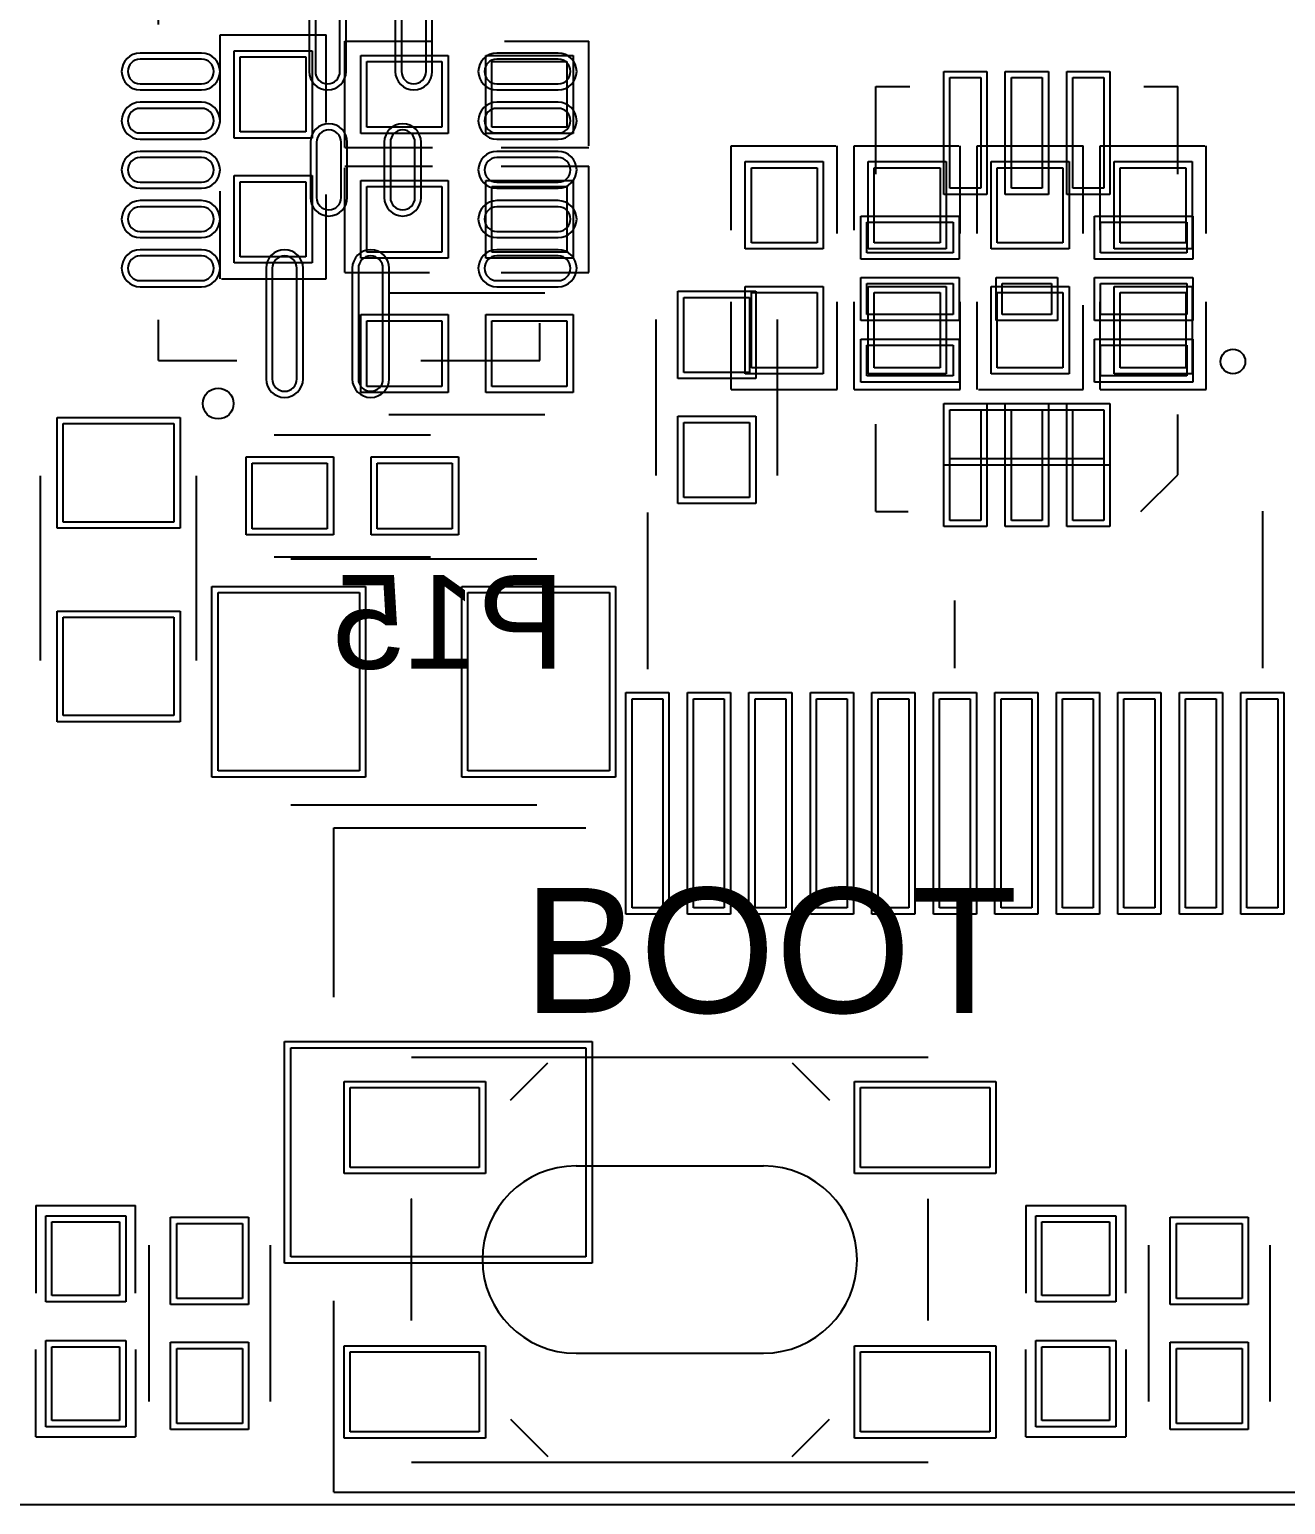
# Model space of a CAD drawing. Header units: inches. Extents: x -5 to 125, y -8 to 83.
# Drawn here: x 13.08 to 23.29, y 0 to 11.99 of the extents above; entities that cross this region are included whole.
import ezdxf

# ---------------------------------------------------------------- set-up
doc = ezdxf.new("R2010")
doc.units = ezdxf.units.IN
for name, color, linetype in [('Bottom Overlay', 54, 'Continuous'), ('Bottom Paste', 16, 'Continuous'), ('Bottom Solder', 6, 'Continuous'), ('Keep-Out Layer', 6, 'Continuous'), ('Top Overlay', 2, 'Continuous'), ('Top Paste', 8, 'Continuous'), ('Top Solder', 216, 'Continuous')]:
    doc.layers.add(name, color=color, linetype=linetype)
doc.styles.add('Arial', font='', dxfattribs={"height": 0.2})
doc.styles.get('Arial').set_extended_font_data('Arial')

# ---------------------------------------------------------------- blocks, each defined once
blk = doc.blocks.new('0603C_68')
at = {"layer": 'Top Overlay'}
for p, q in [((0.738, 0.635), (-0.762, 0.635)), ((0.738, -0.635), (-0.762, -0.635))]:
    blk.add_line(p, q, dxfattribs=at)
at = {"layer": 'Top Paste'}
for p, q in [((-1.187, -0.45), (-1.187, 0.45)), ((-1.187, 0.45), (-0.387, 0.45)), ((-0.387, 0.45), (-0.387, -0.45)), ((0.387, -0.45), (0.387, 0.45)), ((0.387, 0.45), (1.187, 0.45)), ((1.187, 0.45), (1.187, -0.45)), ((-0.387, -0.45), (-1.187, -0.45)), ((1.187, -0.45), (0.387, -0.45))]:
    blk.add_line(p, q, dxfattribs=at)
at = {"layer": 'Top Solder'}
for p, q in [((-1.237, -0.5), (-1.237, 0.5)), ((-1.237, 0.5), (-0.337, 0.5)), ((-0.337, 0.5), (-0.337, -0.5)), ((0.337, -0.5), (0.337, 0.5)), ((0.337, 0.5), (1.237, 0.5)), ((1.237, 0.5), (1.237, -0.5)), ((-0.337, -0.5), (-1.237, -0.5)), ((1.237, -0.5), (0.337, -0.5))]:
    blk.add_line(p, q, dxfattribs=at)
blk = doc.blocks.new('QFN_2_3_97')
at = {"layer": 'Top Overlay'}
for p, q in [((-0.928, 1.728), (-1.228, 1.428)), ((-0.927, 1.728), (-0.928, 1.728)), ((1.228, 1.728), (0.965, 1.728)), ((1.228, 1.728), (1.228, 1.016)), ((-1.228, 1.428), (-1.228, 0.94)), ((-1.228, -1.016), (-1.228, -1.728)), ((1.228, -1.016), (1.228, -1.728)), ((-0.95, -1.728), (-1.228, -1.728)), ((1.228, -1.728), (0.952, -1.728))]:
    blk.add_line(p, q, dxfattribs=at)
blk.add_circle((-1.676, 0.508), 0.1, dxfattribs=at)
at = {"layer": 'Top Paste'}
for p, q in [((-0.625, 0.9), (-0.625, 1.8)), ((-0.625, 1.8), (-0.375, 1.8)), ((-0.375, 1.8), (-0.375, 0.9)), ((-0.125, 0.9), (-0.125, 1.8)), ((-0.125, 1.8), (0.125, 1.8)), ((0.125, 1.8), (0.125, 0.9)), ((0.375, 0.9), (0.375, 1.8)), ((0.375, 1.8), (0.625, 1.8)), ((0.625, 1.8), (0.625, 0.9)), ((-0.625, 0.9), (-0.625, 1.3)), ((-0.625, 1.3), (0.625, 1.3)), ((0.625, 1.3), (0.625, 0.9)), ((-0.375, 0.9), (-0.625, 0.9)), ((0.625, 0.9), (-0.625, 0.9)), ((0.125, 0.9), (-0.125, 0.9)), ((0.625, 0.9), (0.375, 0.9)), ((-1.3, 0.375), (-1.3, 0.625)), ((-1.3, 0.625), (-0.6, 0.625)), ((-0.6, 0.625), (-0.6, 0.375)), ((0.6, 0.375), (0.6, 0.625)), ((0.6, 0.625), (1.3, 0.625)), ((1.3, 0.625), (1.3, 0.375)), ((-0.6, 0.375), (-1.3, 0.375)), ((1.3, 0.375), (0.6, 0.375)), ((-1.3, -0.125), (-1.3, 0.125)), ((-1.3, 0.125), (-0.6, 0.125)), ((-0.6, 0.125), (-0.6, -0.125)), ((-0.2, -0.125), (-0.2, 0.125)), ((-0.2, 0.125), (0.2, 0.125)), ((0.2, 0.125), (0.2, -0.125)), ((0.6, -0.125), (0.6, 0.125)), ((0.6, 0.125), (1.3, 0.125)), ((1.3, 0.125), (1.3, -0.125)), ((-0.6, -0.125), (-1.3, -0.125)), ((0.2, -0.125), (-0.2, -0.125)), ((1.3, -0.125), (0.6, -0.125)), ((-1.3, -0.625), (-1.3, -0.375)), ((-1.3, -0.375), (-0.6, -0.375)), ((-0.6, -0.375), (-0.6, -0.625)), ((0.6, -0.625), (0.6, -0.375)), ((0.6, -0.375), (1.3, -0.375)), ((1.3, -0.375), (1.3, -0.625)), ((-0.6, -0.625), (-1.3, -0.625)), ((1.3, -0.625), (0.6, -0.625)), ((-0.625, -1.8), (-0.625, -0.9)), ((-0.625, -0.9), (-0.375, -0.9)), ((-0.375, -0.9), (-0.375, -1.8)), ((-0.125, -1.8), (-0.125, -0.9)), ((-0.125, -0.9), (0.125, -0.9)), ((0.125, -0.9), (0.125, -1.8)), ((0.375, -1.8), (0.375, -0.9)), ((0.375, -0.9), (0.625, -0.9)), ((0.625, -0.9), (0.625, -1.8)), ((-0.375, -1.8), (-0.625, -1.8)), ((0.125, -1.8), (-0.125, -1.8)), ((0.625, -1.8), (0.375, -1.8))]:
    blk.add_line(p, q, dxfattribs=at)
at = {"layer": 'Top Solder'}
for p, q in [((-0.675, 0.85), (-0.675, 1.85)), ((-0.675, 1.85), (-0.325, 1.85)), ((-0.325, 1.85), (-0.325, 0.85)), ((-0.175, 0.85), (-0.175, 1.85)), ((-0.175, 1.85), (0.175, 1.85)), ((0.175, 1.85), (0.175, 0.85)), ((0.325, 0.85), (0.325, 1.85)), ((0.325, 1.85), (0.675, 1.85)), ((0.675, 1.85), (0.675, 0.85)), ((-0.675, 0.85), (-0.675, 1.35)), ((-0.675, 1.35), (0.675, 1.35)), ((0.675, 1.35), (0.675, 0.85)), ((-0.325, 0.85), (-0.675, 0.85)), ((0.675, 0.85), (-0.675, 0.85)), ((0.175, 0.85), (-0.175, 0.85)), ((0.675, 0.85), (0.325, 0.85)), ((-1.35, 0.325), (-1.35, 0.675)), ((-1.35, 0.675), (-0.55, 0.675)), ((-0.55, 0.675), (-0.55, 0.325)), ((0.55, 0.325), (0.55, 0.675)), ((0.55, 0.675), (1.35, 0.675)), ((1.35, 0.675), (1.35, 0.325)), ((-0.55, 0.325), (-1.35, 0.325)), ((1.35, 0.325), (0.55, 0.325)), ((-1.35, -0.175), (-1.35, 0.175)), ((-1.35, 0.175), (-0.55, 0.175)), ((-0.55, 0.175), (-0.55, -0.175)), ((-0.25, -0.175), (-0.25, 0.175)), ((-0.25, 0.175), (0.25, 0.175)), ((0.25, 0.175), (0.25, -0.175)), ((0.55, -0.175), (0.55, 0.175)), ((0.55, 0.175), (1.35, 0.175)), ((1.35, 0.175), (1.35, -0.175)), ((-0.55, -0.175), (-1.35, -0.175)), ((0.25, -0.175), (-0.25, -0.175)), ((1.35, -0.175), (0.55, -0.175)), ((-1.35, -0.675), (-1.35, -0.325)), ((-1.35, -0.325), (-0.55, -0.325)), ((-0.55, -0.325), (-0.55, -0.675)), ((0.55, -0.675), (0.55, -0.325)), ((0.55, -0.325), (1.35, -0.325)), ((1.35, -0.325), (1.35, -0.675)), ((-0.55, -0.675), (-1.35, -0.675)), ((1.35, -0.675), (0.55, -0.675)), ((-0.675, -1.85), (-0.675, -0.85)), ((-0.675, -0.85), (-0.325, -0.85)), ((-0.325, -0.85), (-0.325, -1.85)), ((-0.175, -1.85), (-0.175, -0.85)), ((-0.175, -0.85), (0.175, -0.85)), ((0.175, -0.85), (0.175, -1.85)), ((0.325, -1.85), (0.325, -0.85)), ((0.325, -0.85), (0.675, -0.85)), ((0.675, -0.85), (0.675, -1.85)), ((-0.325, -1.85), (-0.675, -1.85)), ((0.175, -1.85), (-0.175, -1.85)), ((0.675, -1.85), (0.325, -1.85))]:
    blk.add_line(p, q, dxfattribs=at)
blk = doc.blocks.new('QFN16P_MP8765_98')
at = {"layer": 'Top Overlay'}
for p, q in [((-1.55, 1.55), (-1.55, 0.914)), ((-1.55, 1.55), (-1.219, 1.55)), ((1.181, 1.55), (1.55, 1.55)), ((1.55, 1.55), (1.55, 0.559)), ((-1.55, -0.584), (-1.55, -1.55)), ((1.55, -0.94), (1.55, -1.55)), ((-1.55, -1.55), (-1.245, -1.55)), ((1.219, -1.55), (1.55, -1.55))]:
    blk.add_line(p, q, dxfattribs=at)
blk.add_circle((-1.9, 1.065), 0.125, dxfattribs=at)
at = {"layer": 'Top Paste'}
for p, q in [((-0.9, 1.7), (-0.9, 1.2)), ((-0.7, 1.2), (-0.7, 1.7)), ((-0.5, 1.7), (-0.5, 1.2)), ((-0.3, 1.2), (-0.3, 1.7)), ((-0.1, 1.7), (-0.1, 1.2)), ((0.1, 1.2), (0.1, 1.7)), ((0.3, 1.7), (0.3, 1.2)), ((0.5, 1.2), (0.5, 1.7)), ((0.7, 1.7), (0.7, 1.2)), ((0.9, 1.2), (0.9, 1.7)), ((-0.8, 0.625), (-1.7, 0.625)), ((-1.7, 0.425), (-0.8, 0.425)), ((0.225, 0.265), (-0.225, 0.265)), ((1.7, 0.275), (0.8, 0.275)), ((-0.225, 0.065), (0.225, 0.065)), ((0.8, 0.075), (1.7, 0.075)), ((-0.8, -0.075), (-1.7, -0.075)), ((-1.7, -0.275), (-0.8, -0.275)), ((0.225, -0.335), (-0.225, -0.335)), ((1.7, -0.425), (0.8, -0.425)), ((-0.225, -0.535), (0.225, -0.535)), ((0.8, -0.625), (1.7, -0.625)), ((-0.9, -1.2), (-0.9, -1.7)), ((-0.7, -1.7), (-0.7, -1.2)), ((-0.5, -1.2), (-0.5, -1.7)), ((-0.3, -1.7), (-0.3, -1.2)), ((-0.1, -1.2), (-0.1, -1.7)), ((0.1, -1.7), (0.1, -1.2)), ((0.3, -1.2), (0.3, -1.7)), ((0.5, -1.7), (0.5, -1.2)), ((0.7, -1.2), (0.7, -1.7)), ((0.9, -1.7), (0.9, -1.2))]:
    blk.add_line(p, q, dxfattribs=at)
for centre, start, end in [((-0.8, 1.7), 0, 180), ((-0.4, 1.7), 0, 180), ((0, 1.7), 0, 180), ((0.4, 1.7), 0, 180), ((0.8, 1.7), 0, 180), ((-0.8, 1.2), 180, 0), ((-0.4, 1.2), 180, 0), ((0, 1.2), 180, 0), ((0.4, 1.2), 180, 0), ((0.8, 1.2), 180, 0), ((-1.7, 0.525), 90, 270), ((-0.8, 0.525), 270, 90), ((-0.225, 0.165), 90, 270), ((0.225, 0.165), 270, 90), ((0.8, 0.175), 90, 270), ((1.7, 0.175), 270, 90), ((-1.7, -0.175), 90, 270), ((-0.8, -0.175), 270, 90), ((-0.225, -0.435), 90, 270), ((0.225, -0.435), 270, 90), ((0.8, -0.525), 90, 270), ((1.7, -0.525), 270, 90), ((-0.8, -1.2), 0, 180), ((-0.4, -1.2), 0, 180), ((0, -1.2), 0, 180), ((0.4, -1.2), 0, 180), ((0.8, -1.2), 0, 180), ((-0.8, -1.7), 180, 0), ((-0.4, -1.7), 180, 0), ((0, -1.7), 180, 0), ((0.4, -1.7), 180, 0), ((0.8, -1.7), 180, 0)]:
    blk.add_arc(centre, 0.1, start, end, dxfattribs=at)
at = {"layer": 'Top Solder'}
for p, q in [((-0.95, 1.7), (-0.95, 1.2)), ((-0.65, 1.2), (-0.65, 1.7)), ((-0.55, 1.7), (-0.55, 1.2)), ((-0.25, 1.2), (-0.25, 1.7)), ((-0.15, 1.7), (-0.15, 1.2)), ((0.15, 1.2), (0.15, 1.7)), ((0.25, 1.7), (0.25, 1.2)), ((0.55, 1.2), (0.55, 1.7)), ((0.65, 1.7), (0.65, 1.2)), ((0.95, 1.2), (0.95, 1.7)), ((-0.8, 0.675), (-1.7, 0.675)), ((-1.7, 0.375), (-0.8, 0.375)), ((0.225, 0.315), (-0.225, 0.315)), ((1.7, 0.325), (0.8, 0.325)), ((-0.225, 0.015), (0.225, 0.015)), ((0.8, 0.025), (1.7, 0.025)), ((-0.8, -0.025), (-1.7, -0.025)), ((-1.7, -0.325), (-0.8, -0.325)), ((0.225, -0.285), (-0.225, -0.285)), ((1.7, -0.375), (0.8, -0.375)), ((-0.225, -0.585), (0.225, -0.585)), ((0.8, -0.675), (1.7, -0.675)), ((-0.95, -1.2), (-0.95, -1.7)), ((-0.65, -1.7), (-0.65, -1.2)), ((-0.55, -1.2), (-0.55, -1.7)), ((-0.25, -1.7), (-0.25, -1.2)), ((-0.15, -1.2), (-0.15, -1.7)), ((0.15, -1.7), (0.15, -1.2)), ((0.25, -1.2), (0.25, -1.7)), ((0.55, -1.7), (0.55, -1.2)), ((0.65, -1.2), (0.65, -1.7)), ((0.95, -1.7), (0.95, -1.2))]:
    blk.add_line(p, q, dxfattribs=at)
for centre, start, end in [((-0.8, 1.7), 0, 180), ((-0.4, 1.7), 0, 180), ((0, 1.7), 0, 180), ((0.4, 1.7), 0, 180), ((0.8, 1.7), 0, 180), ((-0.8, 1.2), 180, 0), ((-0.4, 1.2), 180, 0), ((0, 1.2), 180, 0), ((0.4, 1.2), 180, 0), ((0.8, 1.2), 180, 0), ((-1.7, 0.525), 90, 270), ((-0.8, 0.525), 270, 90), ((-0.225, 0.165), 90, 270), ((0.225, 0.165), 270, 90), ((0.8, 0.175), 90, 270), ((1.7, 0.175), 270, 90), ((-1.7, -0.175), 90, 270), ((-0.8, -0.175), 270, 90), ((-0.225, -0.435), 90, 270), ((0.225, -0.435), 270, 90), ((0.8, -0.525), 90, 270), ((1.7, -0.525), 270, 90), ((-0.8, -1.2), 0, 180), ((-0.4, -1.2), 0, 180), ((0, -1.2), 0, 180), ((0.4, -1.2), 0, 180), ((0.8, -1.2), 0, 180), ((-0.8, -1.7), 180, 0), ((-0.4, -1.7), 180, 0), ((0, -1.7), 180, 0), ((0.4, -1.7), 180, 0), ((0.8, -1.7), 180, 0)]:
    blk.add_arc(centre, 0.15, start, end, dxfattribs=at)
blk = doc.blocks.new('0402R_B_227')
at = {"layer": 'Bottom Overlay'}
for p, q in [((-0.279, 0.432), (-0.991, 0.432)), ((-0.991, -0.432), (-0.991, 0.432)), ((0.991, 0.432), (0.305, 0.432)), ((0.991, -0.419), (0.991, 0.432)), ((-0.279, -0.432), (-0.991, -0.432)), ((0.991, -0.432), (0.279, -0.432))]:
    blk.add_line(p, q, dxfattribs=at)
at = {"layer": 'Bottom Paste'}
for p, q in [((-0.813, -0.267), (-0.813, 0.267)), ((-0.813, 0.267), (-0.203, 0.267)), ((-0.203, 0.267), (-0.203, -0.267)), ((0.203, -0.267), (0.203, 0.267)), ((0.203, 0.267), (0.813, 0.267)), ((0.813, 0.267), (0.813, -0.267)), ((-0.203, -0.267), (-0.813, -0.267)), ((0.813, -0.267), (0.203, -0.267))]:
    blk.add_line(p, q, dxfattribs=at)
at = {"layer": 'Bottom Solder'}
for p, q in [((-0.863, -0.317), (-0.863, 0.317)), ((-0.863, 0.317), (-0.153, 0.317)), ((-0.153, 0.317), (-0.153, -0.317)), ((0.153, -0.317), (0.153, 0.317)), ((0.153, 0.317), (0.863, 0.317)), ((0.863, 0.317), (0.863, -0.317)), ((-0.153, -0.317), (-0.863, -0.317)), ((0.863, -0.317), (0.153, -0.317))]:
    blk.add_line(p, q, dxfattribs=at)
blk = doc.blocks.new('0402R_B_228')
at = {"layer": 'Bottom Overlay'}
for p, q in [((-0.991, 0.432), (-0.991, -0.432)), ((-0.991, 0.432), (-0.279, 0.432)), ((0.305, 0.432), (0.991, 0.432)), ((0.991, 0.432), (0.991, -0.419)), ((-0.991, -0.432), (-0.279, -0.432)), ((0.279, -0.432), (0.991, -0.432))]:
    blk.add_line(p, q, dxfattribs=at)
at = {"layer": 'Bottom Paste'}
for p, q in [((-0.813, -0.267), (-0.813, 0.267)), ((-0.813, 0.267), (-0.203, 0.267)), ((-0.203, 0.267), (-0.203, -0.267)), ((0.203, -0.267), (0.203, 0.267)), ((0.203, 0.267), (0.813, 0.267)), ((0.813, 0.267), (0.813, -0.267)), ((-0.203, -0.267), (-0.813, -0.267)), ((0.813, -0.267), (0.203, -0.267))]:
    blk.add_line(p, q, dxfattribs=at)
at = {"layer": 'Bottom Solder'}
for p, q in [((-0.863, -0.317), (-0.863, 0.317)), ((-0.863, 0.317), (-0.153, 0.317)), ((-0.153, 0.317), (-0.153, -0.317)), ((0.153, -0.317), (0.153, 0.317)), ((0.153, 0.317), (0.863, 0.317)), ((0.863, 0.317), (0.863, -0.317)), ((-0.153, -0.317), (-0.863, -0.317)), ((0.863, -0.317), (0.153, -0.317))]:
    blk.add_line(p, q, dxfattribs=at)
blk = doc.blocks.new('0402R_B_229')
at = {"layer": 'Bottom Overlay'}
for p, q in [((-0.991, 0.432), (-0.279, 0.432)), ((-0.991, 0.432), (-0.991, -0.432)), ((0.305, 0.432), (0.991, 0.432)), ((0.991, 0.432), (0.991, -0.419)), ((-0.991, -0.432), (-0.279, -0.432)), ((0.279, -0.432), (0.991, -0.432))]:
    blk.add_line(p, q, dxfattribs=at)
at = {"layer": 'Bottom Paste'}
for p, q in [((-0.813, -0.267), (-0.813, 0.267)), ((-0.813, 0.267), (-0.203, 0.267)), ((-0.203, 0.267), (-0.203, -0.267)), ((0.203, -0.267), (0.203, 0.267)), ((0.203, 0.267), (0.813, 0.267)), ((0.813, 0.267), (0.813, -0.267)), ((-0.203, -0.267), (-0.813, -0.267)), ((0.813, -0.267), (0.203, -0.267))]:
    blk.add_line(p, q, dxfattribs=at)
at = {"layer": 'Bottom Solder'}
for p, q in [((-0.863, -0.317), (-0.863, 0.317)), ((-0.863, 0.317), (-0.153, 0.317)), ((-0.153, 0.317), (-0.153, -0.317)), ((0.153, -0.317), (0.153, 0.317)), ((0.153, 0.317), (0.863, 0.317)), ((0.863, 0.317), (0.863, -0.317)), ((-0.153, -0.317), (-0.863, -0.317)), ((0.863, -0.317), (0.153, -0.317))]:
    blk.add_line(p, q, dxfattribs=at)
blk = doc.blocks.new('0402R_B_230')
at = {"layer": 'Bottom Overlay'}
for p, q in [((-0.991, 0.432), (-0.279, 0.432)), ((-0.991, 0.432), (-0.991, -0.432)), ((0.305, 0.432), (0.991, 0.432)), ((0.991, 0.432), (0.991, -0.419)), ((-0.991, -0.432), (-0.279, -0.432)), ((0.279, -0.432), (0.991, -0.432))]:
    blk.add_line(p, q, dxfattribs=at)
at = {"layer": 'Bottom Paste'}
for p, q in [((-0.813, -0.267), (-0.813, 0.267)), ((-0.813, 0.267), (-0.203, 0.267)), ((-0.203, 0.267), (-0.203, -0.267)), ((0.203, -0.267), (0.203, 0.267)), ((0.203, 0.267), (0.813, 0.267)), ((0.813, 0.267), (0.813, -0.267)), ((-0.203, -0.267), (-0.813, -0.267)), ((0.813, -0.267), (0.203, -0.267))]:
    blk.add_line(p, q, dxfattribs=at)
at = {"layer": 'Bottom Solder'}
for p, q in [((-0.863, -0.317), (-0.863, 0.317)), ((-0.863, 0.317), (-0.153, 0.317)), ((-0.153, 0.317), (-0.153, -0.317)), ((0.153, -0.317), (0.153, 0.317)), ((0.153, 0.317), (0.863, 0.317)), ((0.863, 0.317), (0.863, -0.317)), ((-0.153, -0.317), (-0.863, -0.317)), ((0.863, -0.317), (0.153, -0.317))]:
    blk.add_line(p, q, dxfattribs=at)
blk = doc.blocks.new('0402R_B_233')
at = {"layer": 'Bottom Overlay'}
for p, q in [((-0.991, 0.432), (-0.991, -0.432)), ((-0.279, 0.432), (-0.991, 0.432)), ((0.991, 0.432), (0.305, 0.432)), ((0.991, 0.432), (0.991, -0.419)), ((-0.279, -0.432), (-0.991, -0.432)), ((0.991, -0.432), (0.279, -0.432))]:
    blk.add_line(p, q, dxfattribs=at)
at = {"layer": 'Bottom Paste'}
for p, q in [((-0.813, -0.267), (-0.813, 0.267)), ((-0.813, 0.267), (-0.203, 0.267)), ((-0.203, 0.267), (-0.203, -0.267)), ((0.203, -0.267), (0.203, 0.267)), ((0.203, 0.267), (0.813, 0.267)), ((0.813, 0.267), (0.813, -0.267)), ((-0.203, -0.267), (-0.813, -0.267)), ((0.813, -0.267), (0.203, -0.267))]:
    blk.add_line(p, q, dxfattribs=at)
at = {"layer": 'Bottom Solder'}
for p, q in [((-0.863, -0.317), (-0.863, 0.317)), ((-0.863, 0.317), (-0.153, 0.317)), ((-0.153, 0.317), (-0.153, -0.317)), ((0.153, -0.317), (0.153, 0.317)), ((0.153, 0.317), (0.863, 0.317)), ((0.863, 0.317), (0.863, -0.317)), ((-0.153, -0.317), (-0.863, -0.317)), ((0.863, -0.317), (0.153, -0.317))]:
    blk.add_line(p, q, dxfattribs=at)
blk = doc.blocks.new('0402R_B_235')
at = {"layer": 'Bottom Overlay'}
for p, q in [((-0.991, -0.432), (-0.991, 0.432)), ((-0.279, 0.432), (-0.991, 0.432)), ((0.991, 0.432), (0.305, 0.432)), ((0.991, -0.419), (0.991, 0.432)), ((-0.279, -0.432), (-0.991, -0.432)), ((0.991, -0.432), (0.279, -0.432))]:
    blk.add_line(p, q, dxfattribs=at)
at = {"layer": 'Bottom Paste'}
for p, q in [((-0.813, -0.267), (-0.813, 0.267)), ((-0.813, 0.267), (-0.203, 0.267)), ((-0.203, 0.267), (-0.203, -0.267)), ((0.203, -0.267), (0.203, 0.267)), ((0.203, 0.267), (0.813, 0.267)), ((0.813, 0.267), (0.813, -0.267)), ((-0.203, -0.267), (-0.813, -0.267)), ((0.813, -0.267), (0.203, -0.267))]:
    blk.add_line(p, q, dxfattribs=at)
at = {"layer": 'Bottom Solder'}
for p, q in [((-0.863, -0.317), (-0.863, 0.317)), ((-0.863, 0.317), (-0.153, 0.317)), ((-0.153, 0.317), (-0.153, -0.317)), ((0.153, -0.317), (0.153, 0.317)), ((0.153, 0.317), (0.863, 0.317)), ((0.863, 0.317), (0.863, -0.317)), ((-0.153, -0.317), (-0.863, -0.317)), ((0.863, -0.317), (0.153, -0.317))]:
    blk.add_line(p, q, dxfattribs=at)
blk = doc.blocks.new('0402R_B_237')
at = {"layer": 'Bottom Overlay'}
for p, q in [((-0.991, 0.432), (-0.279, 0.432)), ((-0.991, -0.432), (-0.991, 0.432)), ((0.305, 0.432), (0.991, 0.432)), ((0.991, -0.419), (0.991, 0.432)), ((-0.991, -0.432), (-0.279, -0.432)), ((0.279, -0.432), (0.991, -0.432))]:
    blk.add_line(p, q, dxfattribs=at)
at = {"layer": 'Bottom Paste'}
for p, q in [((-0.813, -0.267), (-0.813, 0.267)), ((-0.813, 0.267), (-0.203, 0.267)), ((-0.203, 0.267), (-0.203, -0.267)), ((0.203, -0.267), (0.203, 0.267)), ((0.203, 0.267), (0.813, 0.267)), ((0.813, 0.267), (0.813, -0.267)), ((-0.203, -0.267), (-0.813, -0.267)), ((0.813, -0.267), (0.203, -0.267))]:
    blk.add_line(p, q, dxfattribs=at)
at = {"layer": 'Bottom Solder'}
for p, q in [((-0.863, -0.317), (-0.863, 0.317)), ((-0.863, 0.317), (-0.153, 0.317)), ((-0.153, 0.317), (-0.153, -0.317)), ((0.153, -0.317), (0.153, 0.317)), ((0.153, 0.317), (0.863, 0.317)), ((0.863, 0.317), (0.863, -0.317)), ((-0.153, -0.317), (-0.863, -0.317)), ((0.863, -0.317), (0.153, -0.317))]:
    blk.add_line(p, q, dxfattribs=at)
blk = doc.blocks.new('FPC30_B_278')
at = {"layer": 'Bottom Overlay'}
for p, q in [((-7.25, 3.94), (-7.25, 2.665)), ((-2.25, 3.95), (-2.25, 2.675)), ((-4.75, 2.675), (-4.75, 3.225)), ((-9.8, 1.375), (-7.75, 1.375)), ((-9.8, 0), (-9.8, 1.375)), ((-9.8, -4.025), (-9.8, -2.468)), ((-9.8, -4.025), (9.8, -4.025))]:
    blk.add_line(p, q, dxfattribs=at)
at = {"layer": 'Bottom Paste'}
for p, q in [((-7.375, 0.725), (-7.375, 2.425)), ((-7.375, 2.425), (-7.125, 2.425)), ((-7.125, 2.425), (-7.125, 0.725)), ((-6.875, 0.725), (-6.875, 2.425)), ((-6.875, 2.425), (-6.625, 2.425)), ((-6.625, 2.425), (-6.625, 0.725)), ((-6.375, 0.725), (-6.375, 2.425)), ((-6.375, 2.425), (-6.125, 2.425)), ((-6.125, 2.425), (-6.125, 0.725)), ((-5.875, 0.725), (-5.875, 2.425)), ((-5.875, 2.425), (-5.625, 2.425)), ((-5.625, 2.425), (-5.625, 0.725)), ((-5.375, 0.725), (-5.375, 2.425)), ((-5.375, 2.425), (-5.125, 2.425)), ((-5.125, 2.425), (-5.125, 0.725)), ((-4.875, 0.725), (-4.875, 2.425)), ((-4.875, 2.425), (-4.625, 2.425)), ((-4.625, 2.425), (-4.625, 0.725)), ((-4.375, 0.725), (-4.375, 2.425)), ((-4.375, 2.425), (-4.125, 2.425)), ((-4.125, 2.425), (-4.125, 0.725)), ((-3.875, 0.725), (-3.875, 2.425)), ((-3.875, 2.425), (-3.625, 2.425)), ((-3.625, 2.425), (-3.625, 0.725)), ((-3.375, 0.725), (-3.375, 2.425)), ((-3.375, 2.425), (-3.125, 2.425)), ((-3.125, 2.425), (-3.125, 0.725)), ((-2.875, 0.725), (-2.875, 2.425)), ((-2.875, 2.425), (-2.625, 2.425)), ((-2.625, 2.425), (-2.625, 0.725)), ((-2.375, 0.725), (-2.375, 2.425)), ((-2.375, 2.425), (-2.125, 2.425)), ((-2.125, 2.425), (-2.125, 0.725)), ((-7.125, 0.725), (-7.375, 0.725)), ((-6.625, 0.725), (-6.875, 0.725)), ((-6.125, 0.725), (-6.375, 0.725)), ((-5.625, 0.725), (-5.875, 0.725)), ((-5.125, 0.725), (-5.375, 0.725)), ((-4.625, 0.725), (-4.875, 0.725)), ((-4.125, 0.725), (-4.375, 0.725)), ((-3.625, 0.725), (-3.875, 0.725)), ((-3.125, 0.725), (-3.375, 0.725)), ((-2.625, 0.725), (-2.875, 0.725)), ((-2.125, 0.725), (-2.375, 0.725)), ((-10.15, -2.112), (-10.15, -0.412)), ((-10.15, -0.412), (-7.75, -0.412)), ((-7.75, -0.412), (-7.75, -2.112)), ((-7.75, -2.112), (-10.15, -2.112))]:
    blk.add_line(p, q, dxfattribs=at)
at = {"layer": 'Bottom Solder'}
for p, q in [((-7.425, 0.675), (-7.425, 2.475)), ((-7.425, 2.475), (-7.075, 2.475)), ((-7.075, 2.475), (-7.075, 0.675)), ((-6.925, 0.675), (-6.925, 2.475)), ((-6.925, 2.475), (-6.575, 2.475)), ((-6.575, 2.475), (-6.575, 0.675)), ((-6.425, 0.675), (-6.425, 2.475)), ((-6.425, 2.475), (-6.075, 2.475)), ((-6.075, 2.475), (-6.075, 0.675)), ((-5.925, 0.675), (-5.925, 2.475)), ((-5.925, 2.475), (-5.575, 2.475)), ((-5.575, 2.475), (-5.575, 0.675)), ((-5.425, 0.675), (-5.425, 2.475)), ((-5.425, 2.475), (-5.075, 2.475)), ((-5.075, 2.475), (-5.075, 0.675)), ((-4.925, 0.675), (-4.925, 2.475)), ((-4.925, 2.475), (-4.575, 2.475)), ((-4.575, 2.475), (-4.575, 0.675)), ((-4.425, 0.675), (-4.425, 2.475)), ((-4.425, 2.475), (-4.075, 2.475)), ((-4.075, 2.475), (-4.075, 0.675)), ((-3.925, 0.675), (-3.925, 2.475)), ((-3.925, 2.475), (-3.575, 2.475)), ((-3.575, 2.475), (-3.575, 0.675)), ((-3.425, 0.675), (-3.425, 2.475)), ((-3.425, 2.475), (-3.075, 2.475)), ((-3.075, 2.475), (-3.075, 0.675)), ((-2.925, 0.675), (-2.925, 2.475)), ((-2.925, 2.475), (-2.575, 2.475)), ((-2.575, 2.475), (-2.575, 0.675)), ((-2.425, 0.675), (-2.425, 2.475)), ((-2.425, 2.475), (-2.075, 2.475)), ((-2.075, 2.475), (-2.075, 0.675)), ((-7.075, 0.675), (-7.425, 0.675)), ((-6.575, 0.675), (-6.925, 0.675)), ((-6.075, 0.675), (-6.425, 0.675)), ((-5.575, 0.675), (-5.925, 0.675)), ((-5.075, 0.675), (-5.425, 0.675)), ((-4.575, 0.675), (-4.925, 0.675)), ((-4.075, 0.675), (-4.425, 0.675)), ((-3.575, 0.675), (-3.925, 0.675)), ((-3.075, 0.675), (-3.425, 0.675)), ((-2.575, 0.675), (-2.925, 0.675)), ((-2.075, 0.675), (-2.425, 0.675)), ((-10.2, -2.162), (-10.2, -0.362)), ((-10.2, -0.362), (-7.7, -0.362)), ((-7.7, -0.362), (-7.7, -2.162)), ((-7.7, -2.162), (-10.2, -2.162))]:
    blk.add_line(p, q, dxfattribs=at)
blk = doc.blocks.new('KEY4_4_6_3_2_H2_5_297')
at = {"layer": 'Top Overlay'}
for p, q in [((-2.1, 1.646), (2.1, 1.646)), ((-1.297, 1.297), (-0.994, 1.6)), ((0.994, 1.6), (1.297, 1.297)), ((-0.763, 0.763), (0.762, 0.762)), ((-2.1, 0.494), (-2.099, 0.495)), ((-2.1, -0.494), (-2.1, 0.494)), ((2.1, -0.494), (2.1, 0.494)), ((-0.763, -0.761), (0.761, -0.761)), ((-1.297, -1.297), (-0.994, -1.6)), ((0.994, -1.6), (1.297, -1.297)), ((-2.1, -1.646), (2.1, -1.646))]:
    blk.add_line(p, q, dxfattribs=at)
for centre, radius, start, end in [((-0.763, 0.001), 0.762, 90, 270), ((0.761, 0.001), 0.761, 269.9522, 89.9522)]:
    blk.add_arc(centre, radius, start, end, dxfattribs=at)
at = {"layer": 'Top Paste'}
for p, q in [((-2.6, 0.75), (-2.6, 1.4)), ((-2.6, 1.4), (-1.55, 1.4)), ((-1.55, 1.4), (-1.55, 0.75)), ((1.55, 0.75), (1.55, 1.4)), ((1.55, 1.4), (2.6, 1.4)), ((2.6, 1.4), (2.6, 0.75)), ((-1.55, 0.75), (-2.6, 0.75)), ((2.6, 0.75), (1.55, 0.75)), ((-2.6, -1.4), (-2.6, -0.75)), ((-2.6, -0.75), (-1.55, -0.75)), ((-1.55, -0.75), (-1.55, -1.4)), ((1.55, -1.4), (1.55, -0.75)), ((1.55, -0.75), (2.6, -0.75)), ((2.6, -0.75), (2.6, -1.4)), ((-1.55, -1.4), (-2.6, -1.4)), ((2.6, -1.4), (1.55, -1.4))]:
    blk.add_line(p, q, dxfattribs=at)
at = {"layer": 'Top Solder'}
for p, q in [((-2.65, 0.7), (-2.65, 1.45)), ((-2.65, 1.45), (-1.5, 1.45)), ((-1.5, 1.45), (-1.5, 0.7)), ((1.5, 0.7), (1.5, 1.45)), ((1.5, 1.45), (2.65, 1.45)), ((2.65, 1.45), (2.65, 0.7)), ((-1.5, 0.7), (-2.65, 0.7)), ((2.65, 0.7), (1.5, 0.7)), ((-2.65, -1.45), (-2.65, -0.7)), ((-2.65, -0.7), (-1.5, -0.7)), ((-1.5, -0.7), (-1.5, -1.45)), ((1.5, -1.45), (1.5, -0.7)), ((1.5, -0.7), (2.65, -0.7)), ((2.65, -0.7), (2.65, -1.45)), ((-1.5, -1.45), (-2.65, -1.45)), ((2.65, -1.45), (1.5, -1.45))]:
    blk.add_line(p, q, dxfattribs=at)
blk = doc.blocks.new('0402TVS_333')
at = {"layer": 'Top Overlay'}
for p, q in [((-0.94, -0.406), (-0.94, 0.406)), ((-0.229, 0.406), (-0.94, 0.406)), ((0.229, 0.406), (0.94, 0.406)), ((0.94, -0.406), (0.94, 0.406)), ((-0.94, -0.406), (-0.229, -0.406)), ((0.94, -0.406), (0.229, -0.406))]:
    blk.add_line(p, q, dxfattribs=at)
at = {"layer": 'Top Paste'}
for p, q in [((-0.808, -0.275), (-0.808, 0.275)), ((-0.808, 0.275), (-0.208, 0.275)), ((-0.208, 0.275), (-0.208, -0.275)), ((0.208, -0.275), (0.208, 0.275)), ((0.208, 0.275), (0.808, 0.275)), ((0.808, 0.275), (0.808, -0.275)), ((-0.208, -0.275), (-0.808, -0.275)), ((0.808, -0.275), (0.208, -0.275))]:
    blk.add_line(p, q, dxfattribs=at)
at = {"layer": 'Top Solder'}
for p, q in [((-0.858, -0.325), (-0.858, 0.325)), ((-0.858, 0.325), (-0.158, 0.325)), ((-0.158, 0.325), (-0.158, -0.325)), ((0.158, -0.325), (0.158, 0.325)), ((0.158, 0.325), (0.858, 0.325)), ((0.858, 0.325), (0.858, -0.325)), ((-0.158, -0.325), (-0.858, -0.325)), ((0.858, -0.325), (0.158, -0.325))]:
    blk.add_line(p, q, dxfattribs=at)
blk = doc.blocks.new('0402TVS_334')
at = {"layer": 'Top Overlay'}
for p, q in [((-0.94, -0.406), (-0.94, 0.406)), ((-0.229, 0.406), (-0.94, 0.406)), ((0.229, 0.406), (0.94, 0.406)), ((0.94, -0.406), (0.94, 0.406)), ((-0.94, -0.406), (-0.229, -0.406)), ((0.94, -0.406), (0.229, -0.406))]:
    blk.add_line(p, q, dxfattribs=at)
at = {"layer": 'Top Paste'}
for p, q in [((-0.808, -0.275), (-0.808, 0.275)), ((-0.808, 0.275), (-0.208, 0.275)), ((-0.208, 0.275), (-0.208, -0.275)), ((0.208, -0.275), (0.208, 0.275)), ((0.208, 0.275), (0.808, 0.275)), ((0.808, 0.275), (0.808, -0.275)), ((-0.208, -0.275), (-0.808, -0.275)), ((0.808, -0.275), (0.208, -0.275))]:
    blk.add_line(p, q, dxfattribs=at)
at = {"layer": 'Top Solder'}
for p, q in [((-0.858, -0.325), (-0.858, 0.325)), ((-0.858, 0.325), (-0.158, 0.325)), ((-0.158, 0.325), (-0.158, -0.325)), ((0.158, -0.325), (0.158, 0.325)), ((0.158, 0.325), (0.858, 0.325)), ((0.858, 0.325), (0.858, -0.325)), ((-0.158, -0.325), (-0.858, -0.325)), ((0.858, -0.325), (0.158, -0.325))]:
    blk.add_line(p, q, dxfattribs=at)
blk = doc.blocks.new('0402C_453')
at = {"layer": 'Top Overlay'}
for p, q in [((0.635, 0.495), (-0.635, 0.495)), ((-0.635, -0.495), (0.635, -0.495))]:
    blk.add_line(p, q, dxfattribs=at)
at = {"layer": 'Top Paste'}
for p, q in [((-0.813, -0.267), (-0.813, 0.267)), ((-0.813, 0.267), (-0.203, 0.267)), ((-0.203, 0.267), (-0.203, -0.267)), ((0.203, -0.267), (0.203, 0.267)), ((0.203, 0.267), (0.813, 0.267)), ((0.813, 0.267), (0.813, -0.267)), ((-0.203, -0.267), (-0.813, -0.267)), ((0.813, -0.267), (0.203, -0.267))]:
    blk.add_line(p, q, dxfattribs=at)
at = {"layer": 'Top Solder'}
for p, q in [((-0.863, -0.317), (-0.863, 0.317)), ((-0.863, 0.317), (-0.153, 0.317)), ((-0.153, 0.317), (-0.153, -0.317)), ((0.153, -0.317), (0.153, 0.317)), ((0.153, 0.317), (0.863, 0.317)), ((0.863, 0.317), (0.863, -0.317)), ((-0.153, -0.317), (-0.863, -0.317)), ((0.863, -0.317), (0.153, -0.317))]:
    blk.add_line(p, q, dxfattribs=at)
blk = doc.blocks.new('0402C_B_455')
at = {"layer": 'Bottom Overlay'}
for p, q in [((0.635, 0.495), (-0.635, 0.495)), ((0.635, -0.495), (-0.635, -0.495))]:
    blk.add_line(p, q, dxfattribs=at)
at = {"layer": 'Bottom Paste'}
for p, q in [((-0.813, -0.267), (-0.813, 0.267)), ((-0.813, 0.267), (-0.203, 0.267)), ((-0.203, 0.267), (-0.203, -0.267)), ((0.203, -0.267), (0.203, 0.267)), ((0.203, 0.267), (0.813, 0.267)), ((0.813, 0.267), (0.813, -0.267)), ((-0.203, -0.267), (-0.813, -0.267)), ((0.813, -0.267), (0.203, -0.267))]:
    blk.add_line(p, q, dxfattribs=at)
at = {"layer": 'Bottom Solder'}
for p, q in [((-0.863, -0.317), (-0.863, 0.317)), ((-0.863, 0.317), (-0.153, 0.317)), ((-0.153, 0.317), (-0.153, -0.317)), ((0.153, -0.317), (0.153, 0.317)), ((0.153, 0.317), (0.863, 0.317)), ((0.863, 0.317), (0.863, -0.317)), ((-0.153, -0.317), (-0.863, -0.317)), ((0.863, -0.317), (0.153, -0.317))]:
    blk.add_line(p, q, dxfattribs=at)
blk = doc.blocks.new('0402C_457')
at = {"layer": 'Top Overlay'}
for p, q in [((0.635, 0.495), (-0.635, 0.495)), ((-0.635, -0.495), (0.635, -0.495))]:
    blk.add_line(p, q, dxfattribs=at)
at = {"layer": 'Top Paste'}
for p, q in [((-0.813, -0.267), (-0.813, 0.267)), ((-0.813, 0.267), (-0.203, 0.267)), ((-0.203, 0.267), (-0.203, -0.267)), ((0.203, -0.267), (0.203, 0.267)), ((0.203, 0.267), (0.813, 0.267)), ((0.813, 0.267), (0.813, -0.267)), ((-0.203, -0.267), (-0.813, -0.267)), ((0.813, -0.267), (0.203, -0.267))]:
    blk.add_line(p, q, dxfattribs=at)
at = {"layer": 'Top Solder'}
for p, q in [((-0.863, -0.317), (-0.863, 0.317)), ((-0.863, 0.317), (-0.153, 0.317)), ((-0.153, 0.317), (-0.153, -0.317)), ((0.153, -0.317), (0.153, 0.317)), ((0.153, 0.317), (0.863, 0.317)), ((0.863, 0.317), (0.863, -0.317)), ((-0.153, -0.317), (-0.863, -0.317)), ((0.863, -0.317), (0.153, -0.317))]:
    blk.add_line(p, q, dxfattribs=at)
blk = doc.blocks.new('0402C_462')
at = {"layer": 'Top Overlay'}
for p, q in [((0.635, 0.495), (-0.635, 0.495)), ((-0.635, -0.495), (0.635, -0.495))]:
    blk.add_line(p, q, dxfattribs=at)
at = {"layer": 'Top Paste'}
for p, q in [((-0.813, -0.267), (-0.813, 0.267)), ((-0.813, 0.267), (-0.203, 0.267)), ((-0.203, 0.267), (-0.203, -0.267)), ((0.203, -0.267), (0.203, 0.267)), ((0.203, 0.267), (0.813, 0.267)), ((0.813, 0.267), (0.813, -0.267)), ((-0.203, -0.267), (-0.813, -0.267)), ((0.813, -0.267), (0.203, -0.267))]:
    blk.add_line(p, q, dxfattribs=at)
at = {"layer": 'Top Solder'}
for p, q in [((-0.863, -0.317), (-0.863, 0.317)), ((-0.863, 0.317), (-0.153, 0.317)), ((-0.153, 0.317), (-0.153, -0.317)), ((0.153, -0.317), (0.153, 0.317)), ((0.153, 0.317), (0.863, 0.317)), ((0.863, 0.317), (0.863, -0.317)), ((-0.153, -0.317), (-0.863, -0.317)), ((0.863, -0.317), (0.153, -0.317))]:
    blk.add_line(p, q, dxfattribs=at)
blk = doc.blocks.new('0402C_463')
at = {"layer": 'Top Overlay'}
for p, q in [((0.635, 0.495), (-0.635, 0.495)), ((0.635, -0.495), (-0.635, -0.495))]:
    blk.add_line(p, q, dxfattribs=at)
at = {"layer": 'Top Paste'}
for p, q in [((-0.813, -0.267), (-0.813, 0.267)), ((-0.813, 0.267), (-0.203, 0.267)), ((-0.203, 0.267), (-0.203, -0.267)), ((0.203, -0.267), (0.203, 0.267)), ((0.203, 0.267), (0.813, 0.267)), ((0.813, 0.267), (0.813, -0.267)), ((-0.203, -0.267), (-0.813, -0.267)), ((0.813, -0.267), (0.203, -0.267))]:
    blk.add_line(p, q, dxfattribs=at)
at = {"layer": 'Top Solder'}
for p, q in [((-0.863, -0.317), (-0.863, 0.317)), ((-0.863, 0.317), (-0.153, 0.317)), ((-0.153, 0.317), (-0.153, -0.317)), ((0.153, -0.317), (0.153, 0.317)), ((0.153, 0.317), (0.863, 0.317)), ((0.863, 0.317), (0.863, -0.317)), ((-0.153, -0.317), (-0.863, -0.317)), ((0.863, -0.317), (0.153, -0.317))]:
    blk.add_line(p, q, dxfattribs=at)
blk = doc.blocks.new('0805C_464')
at = {"layer": 'Top Overlay'}
for p, q in [((1, 1), (-1, 1)), ((1, -1), (-1, -1))]:
    blk.add_line(p, q, dxfattribs=at)
at = {"layer": 'Top Paste'}
for p, q in [((-1.591, 0.725), (-0.441, 0.725)), ((-1.591, -0.725), (-1.591, 0.725)), ((-0.441, 0.725), (-0.441, -0.725)), ((0.441, 0.725), (1.591, 0.725)), ((0.441, -0.725), (0.441, 0.725)), ((1.591, 0.725), (1.591, -0.725)), ((-0.441, -0.725), (-1.591, -0.725)), ((1.591, -0.725), (0.441, -0.725))]:
    blk.add_line(p, q, dxfattribs=at)
at = {"layer": 'Top Solder'}
for p, q in [((-1.641, 0.775), (-0.391, 0.775)), ((-1.641, -0.775), (-1.641, 0.775)), ((-0.391, 0.775), (-0.391, -0.775)), ((0.391, 0.775), (1.641, 0.775)), ((0.391, -0.775), (0.391, 0.775)), ((1.641, 0.775), (1.641, -0.775)), ((-0.391, -0.775), (-1.641, -0.775)), ((1.641, -0.775), (0.391, -0.775))]:
    blk.add_line(p, q, dxfattribs=at)

msp = doc.modelspace()

# ---------------------------------------------------------------- linework, layer by layer
at = {"layer": 'Keep-Out Layer'}
msp.add_line((3, 0), (117, 0), dxfattribs=at)

# ---------------------------------------------------------------- block references
for name, p, rotation in [('QFN16P_MP8765_98', (15.675, 10.85), 90), ('0402R_B_235', (15.057, 10.956), 270), ('QFN_2_3_97', (21.185, 9.8), 180), ('0402R_B_228', (19.212, 10.055), 90), ('0402R_B_229', (20.212, 10.055), 90), ('0402R_B_227', (21.212, 10.055), 270), ('0402R_B_230', (22.212, 10.055), 90), ('0402R_B_233', (16.632, 10.448), 180), ('0402C_B_455', (16.632, 9.356), 180), ('0402C_453', (18.664, 9), 90), ('0603C_68', (13.8, 7.6), 270), ('0402C_463', (15.7, 8.2), 180), ('0805C_464', (16.2, 6.689), 180), ('0402TVS_333', (13.533, 1.49), 270), ('0402TVS_334', (21.583, 1.49), 270), ('0402C_457', (14.54, 1.472), 90), ('0402C_462', (22.668, 1.472), 90)]:
    msp.add_blockref(name, p, dxfattribs=dict(rotation=rotation))
for name, p in [('0402R_B_237', (16.632, 11.464)), ('FPC30_B_278', (25.35, 4.125)), ('KEY4_4_6_3_2_H2_5_297', (18.283, 1.99))]:
    msp.add_blockref(name, p)

# ---------------------------------------------------------------- texts
at = {"layer": 'Bottom Overlay', "style": 'Arial', "text_generation_flag": 2}
msp.add_text('P15', height=0.762, dxfattribs=at).set_placement((17.43, 6.794))
at = {"layer": 'Top Overlay', "style": 'Arial'}
msp.add_text('BOOT', height=1.016, dxfattribs=at).set_placement((17.089, 3.997))

doc.saveas('drawing.dxf')
